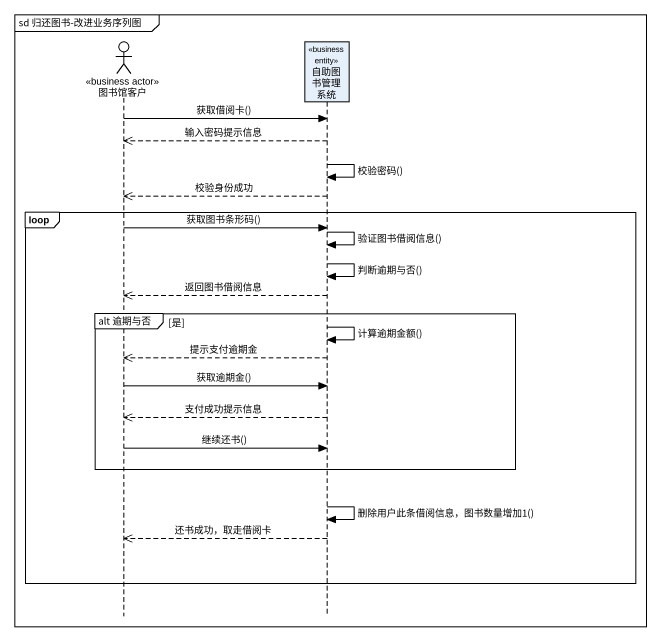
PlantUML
@startuml
mainframe sd 归还图书-改进业务序列图
hide footbox
actor 图书馆客户 <<business actor>>
participant 自助图书管理系统 <<business entity>>

图书馆客户 -> 自助图书管理系统 : 获取借阅卡()
自助图书管理系统 -->> 图书馆客户 : 输入密码提示信息
自助图书管理系统 -> 自助图书管理系统 : 校验密码()
自助图书管理系统 -->> 图书馆客户 : 校验身份成功
loop
  图书馆客户 -> 自助图书管理系统 : 获取图书条形码()
  自助图书管理系统 -> 自助图书管理系统 : 验证图书借阅信息()
  自助图书管理系统 -> 自助图书管理系统 : 判断逾期与否()
  自助图书管理系统 -->> 图书馆客户 : 返回图书借阅信息
  group alt 逾期与否 [是]
    自助图书管理系统 -> 自助图书管理系统 : 计算逾期金额()
    自助图书管理系统 -->> 图书馆客户 : 提示支付逾期金
    图书馆客户 -> 自助图书管理系统 : 获取逾期金()
    自助图书管理系统 -->> 图书馆客户 : 支付成功提示信息
    图书馆客户 -> 自助图书管理系统 : 继续还书()
  end
  自助图书管理系统 -> 自助图书管理系统 : 删除用户此条借阅信息，图书数量增加1()
  自助图书管理系统 -->> 图书馆客户 : 还书成功，取走借阅卡
end
@enduml
